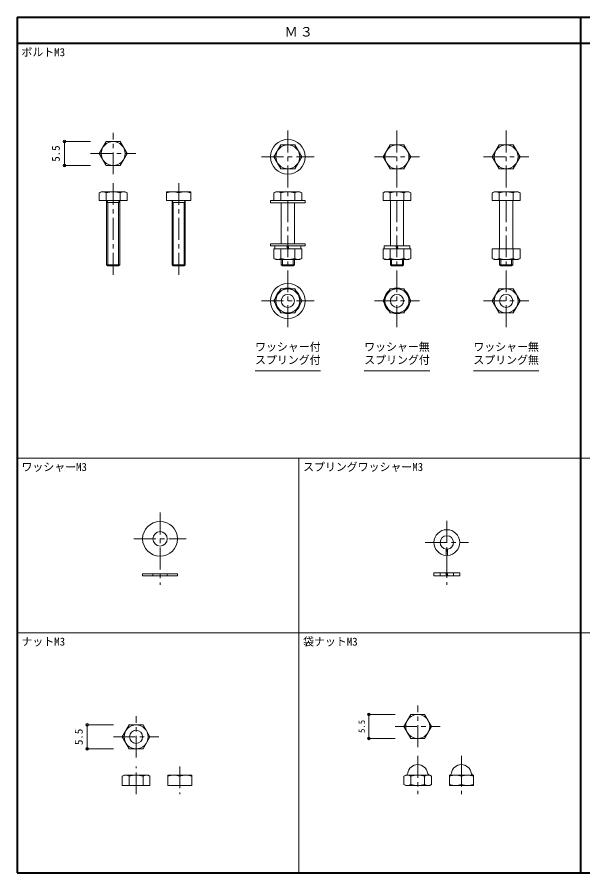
# Model space of a CAD drawing. Units: millimetres on the paper. Extents: x -129 to 129, y -102 to 98.
# Drawn here: x -129 to 0.6, y -98 to 98 of the extents above; entities that cross this region are included whole.
import ezdxf
from ezdxf.enums import TextEntityAlignment as Align

# ---------------------------------------------------------------- set-up
doc = ezdxf.new("R2010")
doc.units = ezdxf.units.MM
doc.header["$PDMODE"] = 32
doc.header["$PDSIZE"] = 0.6
doc.linetypes.add('CHAIN1', pattern=[8, 5, -1, 1, -1])
doc.linetypes.add('DASHED1', pattern=[1.8, 1.2, -0.6])
for name, color, linetype, lineweight in [('0-0', 3, 'Continuous', 9), ('0-D', 7, 'Continuous', 9), ('0-E', 7, 'Continuous', 5), ('0-F', 6, 'Continuous', 40)]:
    doc.layers.add(name, color=color, linetype=linetype, lineweight=lineweight)
doc.styles.add('ＭＳ ゴシック', font='')
doc.styles.get('ＭＳ ゴシック').set_extended_font_data('MS Gothic')

msp = doc.modelspace()

# ---------------------------------------------------------------- linework, layer by layer
at = {"layer": '0-0', "color": 7, "linetype": 'CHAIN1', "lineweight": 5}
for p, q in [((-107, 62), (-107, 71.5)), ((-67, 72), (-67, 27)), ((-42, 72), (-42, 27)), ((-17, 72), (-17, 27)), ((-112.175, 66.75), (-101.825, 66.75)), ((-73, 66), (-61, 66)), ((-47.175, 66), (-36.825, 66)), ((-22.175, 66), (-11.825, 66)), ((-107, 39), (-107, 60)), ((-92, 60), (-92, 39)), ((-73, 33), (-61, 33)), ((-47.175, 33), (-36.825, 33)), ((-22.175, 33), (-11.825, 33)), ((-96.253, -15.495), (-96.253, -31.995)), ((-30.579, -17.395), (-30.579, -31.995)), ((-102.253, -21.495), (-90.253, -21.495)), ((-35.529, -22.345), (-25.629, -22.345)), ((-37.25, -69.2), (-37.25, -59.7)), ((-101.75, -71.6), (-101.75, -62.1)), ((-42.425, -64.45), (-32.075, -64.45)), ((-106.925, -66.85), (-96.575, -66.85)), ((-37.25, -71.2), (-37.25, -80)), ((-27.25, -71.2), (-27.25, -80)), ((-101.75, -80), (-101.75, -73.6)), ((-91.75, -73.6), (-91.75, -80))]:
    msp.add_line(p, q, dxfattribs=at)
at = {"layer": '0-0'}
for p, q in [((-108.588, 69.5), (-110.175, 66.75)), ((-108.588, 69.5), (-105.412, 69.5)), ((-103.825, 66.75), (-105.412, 69.5)), ((-68.588, 68.75), (-70.175, 66)), ((-68.588, 68.75), (-65.412, 68.75)), ((-63.825, 66), (-65.412, 68.75)), ((-43.588, 68.75), (-45.175, 66)), ((-43.588, 68.75), (-40.412, 68.75)), ((-38.825, 66), (-40.412, 68.75)), ((-18.588, 68.75), (-20.175, 66)), ((-18.588, 68.75), (-15.412, 68.75)), ((-13.825, 66), (-15.412, 68.75)), ((-108.588, 64), (-110.175, 66.75)), ((-103.825, 66.75), (-105.412, 64)), ((-68.588, 63.25), (-70.175, 66)), ((-63.825, 66), (-65.412, 63.25)), ((-43.588, 63.25), (-45.175, 66)), ((-38.825, 66), (-40.412, 63.25)), ((-18.588, 63.25), (-20.175, 66)), ((-13.825, 66), (-15.412, 63.25)), ((-108.588, 64), (-105.412, 64)), ((-68.588, 63.25), (-65.412, 63.25)), ((-43.588, 63.25), (-40.412, 63.25)), ((-18.588, 63.25), (-15.412, 63.25)), ((-109.75, 58), (-110.175, 57.754)), ((-109.75, 58), (-104.25, 58)), ((-108.588, 57.754), (-108.588, 56)), ((-105.412, 57.754), (-105.412, 56)), ((-104.25, 58), (-103.825, 57.754)), ((-103.825, 57.754), (-103.825, 56)), ((-94.75, 58), (-89.25, 58)), ((-94.75, 58), (-94.75, 56)), ((-92, 57.754), (-92, 56)), ((-89.25, 58), (-89.25, 56)), ((-69.75, 58), (-70.175, 57.754)), ((-70.175, 57.754), (-70.175, 56)), ((-68.588, 57.754), (-68.588, 56)), ((-65.412, 57.754), (-65.412, 56)), ((-63.825, 57.754), (-63.825, 56)), ((-44.75, 58), (-45.175, 57.754)), ((-45.175, 57.754), (-45.175, 56)), ((-43.588, 57.754), (-43.588, 56)), ((-40.412, 57.754), (-40.412, 56)), ((-38.825, 57.754), (-38.825, 56)), ((-19.75, 58), (-20.175, 57.754)), ((-20.175, 57.754), (-20.175, 56)), ((-18.588, 57.754), (-18.588, 56)), ((-15.412, 57.754), (-15.412, 56)), ((-13.825, 57.754), (-13.825, 56)), ((-108.5, 56), (-108.5, 41.27)), ((-105.5, 56), (-105.5, 41.27)), ((-94.75, 56), (-89.25, 56)), ((-93.5, 56), (-93.5, 41.27)), ((-90.5, 56), (-90.5, 41.27)), ((-71, 56), (-71, 55.5)), ((-71, 55.5), (-63, 55.5)), ((-70.175, 56), (-63.825, 56)), ((-68.5, 55.5), (-68.5, 46.1)), ((-65.5, 55.5), (-65.5, 46.1)), ((-45.175, 56), (-38.825, 56)), ((-43.5, 56), (-43.5, 45.6)), ((-40.5, 56), (-40.5, 45.6)), ((-20.175, 56), (-13.825, 56)), ((-18.5, 56), (-18.5, 44.9)), ((-15.5, 56), (-15.5, 44.9)), ((-71, 46.1), (-71, 45.6)), ((-71, 45.6), (-63, 45.6)), ((-69.95, 45.6), (-69.95, 44.9)), ((-69.95, 45.6), (-64.05, 45.6)), ((-67.091, 44.9), (-67.214, 45.6)), ((-66.786, 44.9), (-66.909, 45.6)), ((-64.05, 45.6), (-64.05, 44.9)), ((-44.95, 45.6), (-44.95, 44.9)), ((-44.95, 45.6), (-39.05, 45.6)), ((-42.091, 44.9), (-42.214, 45.6)), ((-41.786, 44.9), (-41.909, 45.6)), ((-39.05, 45.6), (-39.05, 44.9)), ((-70.175, 44.9), (-63.825, 44.9)), ((-70.175, 42.746), (-70.175, 44.9)), ((-69.95, 44.9), (-64.05, 44.9)), ((-68.588, 42.746), (-68.588, 44.9)), ((-65.412, 42.746), (-65.412, 44.9)), ((-63.825, 42.746), (-63.825, 44.9)), ((-45.175, 44.9), (-38.825, 44.9)), ((-45.175, 42.746), (-45.175, 44.9)), ((-44.95, 44.9), (-39.05, 44.9)), ((-43.588, 42.746), (-43.588, 44.9)), ((-40.412, 42.746), (-40.412, 44.9)), ((-38.825, 42.746), (-38.825, 44.9)), ((-20.175, 44.9), (-13.825, 44.9)), ((-20.175, 42.746), (-20.175, 44.9)), ((-18.588, 42.746), (-18.588, 44.9)), ((-15.412, 42.746), (-15.412, 44.9)), ((-13.825, 42.746), (-13.825, 44.9)), ((-108.23, 41), (-108.5, 41.27)), ((-93.229, 41), (-93.5, 41.27)), ((-69.75, 42.5), (-70.175, 42.746)), ((-68.5, 42.5), (-68.5, 41.27)), ((-68.23, 41), (-68.5, 41.27)), ((-65.771, 41), (-65.5, 41.27)), ((-65.5, 42.5), (-65.5, 41.27)), ((-44.75, 42.5), (-45.175, 42.746)), ((-43.5, 42.5), (-43.5, 41.27)), ((-43.23, 41), (-43.5, 41.27)), ((-40.771, 41), (-40.5, 41.27)), ((-40.5, 42.5), (-40.5, 41.27)), ((-19.75, 42.5), (-20.175, 42.746)), ((-18.5, 42.5), (-18.5, 41.27)), ((-18.23, 41), (-18.5, 41.27)), ((-15.771, 41), (-15.5, 41.27)), ((-15.5, 42.5), (-15.5, 41.27)), ((-68.23, 41), (-65.771, 41)), ((-43.23, 41), (-40.771, 41)), ((-18.23, 41), (-15.771, 41)), ((-68.588, 35.75), (-70.175, 33)), ((-68.588, 35.75), (-65.412, 35.75)), ((-63.825, 33), (-65.412, 35.75)), ((-43.588, 35.75), (-45.175, 33)), ((-43.588, 35.75), (-40.412, 35.75)), ((-38.825, 33), (-40.412, 35.75)), ((-18.588, 35.75), (-20.175, 33)), ((-18.588, 35.75), (-15.412, 35.75)), ((-13.825, 33), (-15.412, 35.75)), ((-68.588, 30.25), (-70.175, 33)), ((-63.825, 33), (-65.412, 30.25)), ((-43.588, 30.25), (-45.175, 33)), ((-38.825, 33), (-40.412, 30.25)), ((-18.588, 30.25), (-20.175, 33)), ((-13.825, 33), (-15.412, 30.25)), ((-68.588, 30.25), (-65.412, 30.25)), ((-43.588, 30.25), (-40.412, 30.25)), ((-18.588, 30.25), (-15.412, 30.25)), ((-30.729, -23.888), (-30.729, -25.292)), ((-30.429, -23.888), (-30.429, -25.292)), ((-33.529, -29.295), (-27.629, -29.295)), ((-33.529, -29.295), (-33.529, -29.995)), ((-30.669, -29.995), (-30.793, -29.295)), ((-30.365, -29.995), (-30.488, -29.295)), ((-27.629, -29.295), (-27.629, -29.995)), ((-100.253, -29.495), (-92.253, -29.495)), ((-92.253, -29.495), (-92.253, -29.995)), ((-33.529, -29.995), (-27.629, -29.995)), ((-38.838, -61.7), (-40.425, -64.45)), ((-38.838, -61.7), (-35.662, -61.7)), ((-34.075, -64.45), (-35.662, -61.7)), ((-103.338, -64.1), (-104.925, -66.85)), ((-103.338, -64.1), (-100.162, -64.1)), ((-98.575, -66.85), (-100.162, -64.1)), ((-38.838, -67.2), (-40.425, -64.45)), ((-34.075, -64.45), (-35.662, -67.2)), ((-103.338, -69.6), (-104.925, -66.85)), ((-98.575, -66.85), (-100.162, -69.6)), ((-38.838, -67.2), (-35.662, -67.2)), ((-103.338, -69.6), (-100.162, -69.6)), ((-104.5, -75.6), (-104.925, -75.846)), ((-104.925, -75.846), (-104.925, -78)), ((-104.5, -75.6), (-99, -75.6)), ((-103.338, -75.846), (-103.338, -78)), ((-100.162, -75.846), (-100.162, -78)), ((-99, -75.6), (-98.575, -75.846)), ((-98.575, -75.846), (-98.575, -78)), ((-94.5, -75.6), (-89, -75.6)), ((-94.5, -75.6), (-94.5, -78)), ((-91.75, -75.846), (-91.75, -78)), ((-89, -75.6), (-89, -78)), ((-40, -75.6), (-40.425, -75.846)), ((-40.425, -75.846), (-40.425, -77.754)), ((-40, -75.6), (-34.5, -75.6)), ((-38.838, -75.846), (-38.838, -77.754)), ((-35.662, -75.846), (-35.662, -77.754)), ((-34.5, -75.6), (-34.075, -75.846)), ((-34.075, -75.846), (-34.075, -77.754)), ((-30, -75.6), (-24.5, -75.6)), ((-27.25, -75.846), (-27.25, -77.754)), ((-24.5, -75.6), (-24.5, -78)), ((-104.925, -78), (-98.575, -78)), ((-94.5, -78), (-89, -78)), ((-40, -78), (-40.425, -77.754)), ((-40, -78), (-34.5, -78)), ((-34.5, -78), (-34.075, -77.754))]:
    msp.add_line(p, q, dxfattribs=at)
at = {"layer": '0-0', "color": 7, "lineweight": 5}
for p, q in [((-108.23, 55.531), (-108.5, 56)), ((-108.5, 55.531), (-105.5, 55.531)), ((-108.23, 55.531), (-108.23, 41)), ((-105.771, 55.531), (-105.5, 56)), ((-105.771, 55.531), (-105.771, 41)), ((-93.229, 55.531), (-93.5, 56)), ((-93.5, 55.531), (-90.5, 55.531)), ((-93.229, 55.531), (-93.229, 41)), ((-90.771, 55.531), (-90.5, 56)), ((-90.771, 55.531), (-90.771, 41)), ((-108.5, 41.27), (-105.5, 41.27)), ((-93.5, 41.27), (-90.5, 41.27)), ((-68.5, 41.27), (-65.5, 41.27)), ((-68.23, 42.5), (-68.23, 41)), ((-65.771, 42.5), (-65.771, 41)), ((-43.5, 41.27), (-40.5, 41.27)), ((-43.23, 42.5), (-43.23, 41)), ((-40.771, 42.5), (-40.771, 41)), ((-18.5, 41.27), (-15.5, 41.27)), ((-18.23, 42.5), (-18.23, 41)), ((-15.771, 42.5), (-15.771, 41))]:
    msp.add_line(p, q, dxfattribs=at)
at = {"layer": '0-0', "linetype": 'DASHED1'}
for p, q in [((-32.129, -29.295), (-32.129, -29.995)), ((-29.029, -29.295), (-29.029, -29.995)), ((-97.903, -29.495), (-97.903, -29.995)), ((-94.603, -29.495), (-94.603, -29.995))]:
    msp.add_line(p, q, dxfattribs=at)
at = {"layer": '0-0'}
for points in [[(-110.175, 57.754), (-110.175, 56), (-103.825, 56)], [(-69.75, 58), (-64.25, 58), (-63.825, 57.754)], [(-44.75, 58), (-39.25, 58), (-38.825, 57.754)], [(-19.75, 58), (-14.25, 58), (-13.825, 57.754)], [(-71, 56), (-63, 56), (-63, 55.5)], [(-71, 46.1), (-63, 46.1), (-63, 45.6)], [(-108.23, 41), (-105.771, 41), (-105.5, 41.27)], [(-93.229, 41), (-90.771, 41), (-90.5, 41.27)], [(-69.75, 42.5), (-64.25, 42.5), (-63.825, 42.746)], [(-44.75, 42.5), (-39.25, 42.5), (-38.825, 42.746)], [(-19.75, 42.5), (-14.25, 42.5), (-13.825, 42.746)], [(-100.253, -29.495), (-100.253, -29.995), (-92.253, -29.995)], [(-30, -75.6), (-30, -78), (-24.5, -78)]]:
    msp.add_lwpolyline(points, dxfattribs=at)
for centre, radius in [((-107, 66.75), 2.75), ((-67, 66), 4), ((-67, 66), 2.75), ((-42, 66), 2.75), ((-17, 66), 2.75), ((-67, 33), 4), ((-67, 33), 2.75), ((-42, 33), 2.75), ((-17, 33), 2.75), ((-67, 33), 1.5), ((-42, 33), 1.5), ((-17, 33), 1.5), ((-96.253, -21.495), 4), ((-96.253, -21.495), 1.65), ((-37.25, -64.45), 2.75), ((-101.75, -66.85), 2.75), ((-101.75, -66.85), 1.5)]:
    msp.add_circle(centre, radius, dxfattribs=at)
for centre, radius, start, end in [((-109.238, 56.131), 1.874, 94.38425, 120), ((-109.382, 56.594), 1.406, 55.61575, 90), ((-107, 52.746), 5.254, 72.41205, 107.58795), ((-104.618, 56.594), 1.406, 90, 124.38425), ((-104.762, 56.131), 1.874, 60, 85.61575), ((-93.375, 54.029), 3.971, 69.74384, 110.25616), ((-90.625, 54.029), 3.971, 69.74384, 110.25616), ((-69.238, 56.131), 1.874, 94.38425, 120), ((-69.382, 56.594), 1.406, 55.61575, 90), ((-67, 52.746), 5.254, 72.41205, 107.58795), ((-64.618, 56.594), 1.406, 90, 124.38425), ((-64.762, 56.131), 1.874, 60, 85.61575), ((-44.238, 56.131), 1.874, 94.38425, 120), ((-44.382, 56.594), 1.406, 55.61575, 90), ((-42, 52.746), 5.254, 72.41205, 107.58795), ((-39.618, 56.594), 1.406, 90, 124.38425), ((-39.762, 56.131), 1.874, 60, 85.61575), ((-19.238, 56.131), 1.874, 94.38425, 120), ((-19.382, 56.594), 1.406, 55.61575, 90), ((-17, 52.746), 5.254, 72.41205, 107.58795), ((-14.618, 56.594), 1.406, 90, 124.38425), ((-14.762, 56.131), 1.874, 60, 85.61575), ((-69.238, 44.369), 1.874, 240, 265.61575), ((-69.382, 43.906), 1.406, 270, 304.38425), ((-67, 47.754), 5.254, 252.41205, 287.58795), ((-64.618, 43.906), 1.406, 235.61575, 270), ((-64.762, 44.369), 1.874, 274.38425, 300), ((-44.238, 44.369), 1.874, 240, 265.61575), ((-44.382, 43.906), 1.406, 270, 304.38425), ((-42, 47.754), 5.254, 252.41205, 287.58795), ((-39.618, 43.906), 1.406, 235.61575, 270), ((-39.762, 44.369), 1.874, 274.38425, 300), ((-19.238, 44.369), 1.874, 240, 265.61575), ((-19.382, 43.906), 1.406, 270, 304.38425), ((-17, 47.754), 5.254, 252.41205, 287.58795), ((-14.618, 43.906), 1.406, 235.61575, 270), ((-14.762, 44.369), 1.874, 274.38425, 300), ((-67, 33), 2.95, 128.78093, 171.21907), ((-67, 33), 2.95, 68.78093, 111.21907), ((-67, 33), 2.95, 8.78093, 51.21907), ((-42, 33), 2.95, 128.78093, 171.21907), ((-42, 33), 2.95, 68.78093, 111.21907), ((-42, 33), 2.95, 8.78093, 51.21907), ((-67, 33), 2.95, 188.78093, 231.21907), ((-67, 33), 2.95, 308.78093, 351.21907), ((-42, 33), 2.95, 188.78093, 231.21907), ((-42, 33), 2.95, 308.78093, 351.21907), ((-67, 33), 2.95, 248.78093, 291.21907), ((-42, 33), 2.95, 248.78093, 291.21907), ((-30.579, -22.345), 2.95, 272.9146, 267.0854), ((-30.579, -22.345), 1.55, 275.55344, 264.44656), ((-37.25, -75.5), 2.3, 8.20379, 171.79621), ((-27.25, -75.5), 2.3, 8.20379, 171.79621), ((-103.988, -77.469), 1.874, 94.38425, 120), ((-104.132, -77.006), 1.406, 55.61575, 90), ((-101.75, -80.854), 5.254, 72.41205, 107.58795), ((-99.368, -77.006), 1.406, 90, 124.38425), ((-99.512, -77.469), 1.874, 60, 85.61575), ((-93.125, -79.571), 3.971, 69.74384, 110.25616), ((-90.375, -79.571), 3.971, 69.74384, 110.25616), ((-39.488, -77.469), 1.874, 94.38425, 120), ((-40.021, -75.1), 0.5, 272.44694, 351.79621), ((-39.632, -77.006), 1.406, 55.61575, 90), ((-37.25, -80.854), 5.254, 72.41205, 107.58795), ((-34.868, -77.006), 1.406, 90, 124.38425), ((-34.479, -75.1), 0.5, 188.20379, 267.55306), ((-35.012, -77.469), 1.874, 60, 85.61575), ((-30.021, -75.1), 0.5, 272.44694, 351.79621), ((-28.625, -79.571), 3.971, 69.74384, 110.25616), ((-25.875, -79.571), 3.971, 69.74384, 110.25616), ((-24.479, -75.1), 0.5, 188.20379, 267.55306), ((-39.488, -76.131), 1.874, 240, 265.61575), ((-39.632, -76.594), 1.406, 270, 304.38425), ((-37.25, -72.746), 5.254, 252.41205, 287.58795), ((-34.868, -76.594), 1.406, 235.61575, 270), ((-35.012, -76.131), 1.874, 274.38425, 300), ((-28.625, -74.029), 3.971, 249.74384, 290.25616), ((-25.875, -74.029), 3.971, 249.74384, 290.25616)]:
    msp.add_arc(centre, radius, start, end, dxfattribs=at)
at = {"layer": '0-D', "color": 4}
for p, q in [((-74.5, 17), (-59.5, 17)), ((-49.5, 17), (-34.5, 17)), ((-24.5, 17), (-9.5, 17))]:
    msp.add_line(p, q, dxfattribs=at)
at = {"layer": '0-E'}
for p, q in [((-118.175, 69.5), (-118.175, 64)), ((-118.175, 69.5), (-112.175, 69.5)), ((-118.175, 64), (-112.175, 64)), ((-48.425, -61.7), (-48.425, -67.2)), ((-48.425, -61.7), (-42.425, -61.7)), ((-112.925, -64.1), (-112.925, -69.6)), ((-112.925, -64.1), (-106.925, -64.1)), ((-48.425, -67.2), (-42.425, -67.2)), ((-112.925, -69.6), (-106.925, -69.6))]:
    msp.add_line(p, q, dxfattribs=at)
for p in [(-118.175, 69.5), (-118.175, 64), (-48.425, -61.7), (-112.925, -64.1), (-48.425, -67.2), (-112.925, -69.6)]:
    msp.add_point(p, dxfattribs=at)
at = {"layer": '0-F'}
for p, q in [((-129, 98), (-129, -98)), ((0, 98), (0, -98)), ((-129, 92), (129, 92)), ((-129, -98), (129, -98))]:
    msp.add_line(p, q, dxfattribs=at)
at = {"layer": '0-F', "color": 4, "lineweight": 9}
for p, q in [((-129, -3), (129, -3)), ((-64.5, -3), (-64.5, -98)), ((-129, -43), (129, -43))]:
    msp.add_line(p, q, dxfattribs=at)
at = {"layer": '0-F'}
msp.add_lwpolyline([(-129, 98), (129, 98), (129, -98)], dxfattribs=at)

# ---------------------------------------------------------------- texts
at = {"layer": '0-D', "style": 'ＭＳ ゴシック'}
for s, p in [('ボルトM3', (-128, 88.5)), ('ワッシャー付', (-74.5, 21)), ('ワッシャー無', (-49.5, 21)), ('ワッシャー無', (-24.5, 21)), ('スプリング付', (-74.5, 18)), ('スプリング付', (-49.5, 18)), ('スプリング無', (-24.5, 18)), ('スプリングワッシャーM3', (-63.5, -6.5)), ('ワッシャーM3', (-128, -6.5)), ('ナットM3', (-128, -46.5)), ('袋ナットM3', (-63.5, -46.5))]:
    msp.add_text(s, height=1.833, dxfattribs=at).set_placement(p, align=Align.BOTTOM_LEFT)
at = {"layer": '0-D', "insert": (-67.75, 93.5), "char_height": 2.199, "attachment_point": 7, "style": 'ＭＳ ゴシック'}
msp.add_mtext('\\T1.17;Ｍ３', dxfattribs=at)
at = {"layer": '0-E', "style": 'ＭＳ ゴシック'}
for height, p in [(1.833, (-118.675, 64.875)), (1.466, (-48.925, -65.95)), (1.833, (-113.425, -68.725))]:
    msp.add_text('5.5', height=height, rotation=90, dxfattribs=at).set_placement(p, align=Align.BOTTOM_LEFT)

doc.saveas('drawing.dxf')
